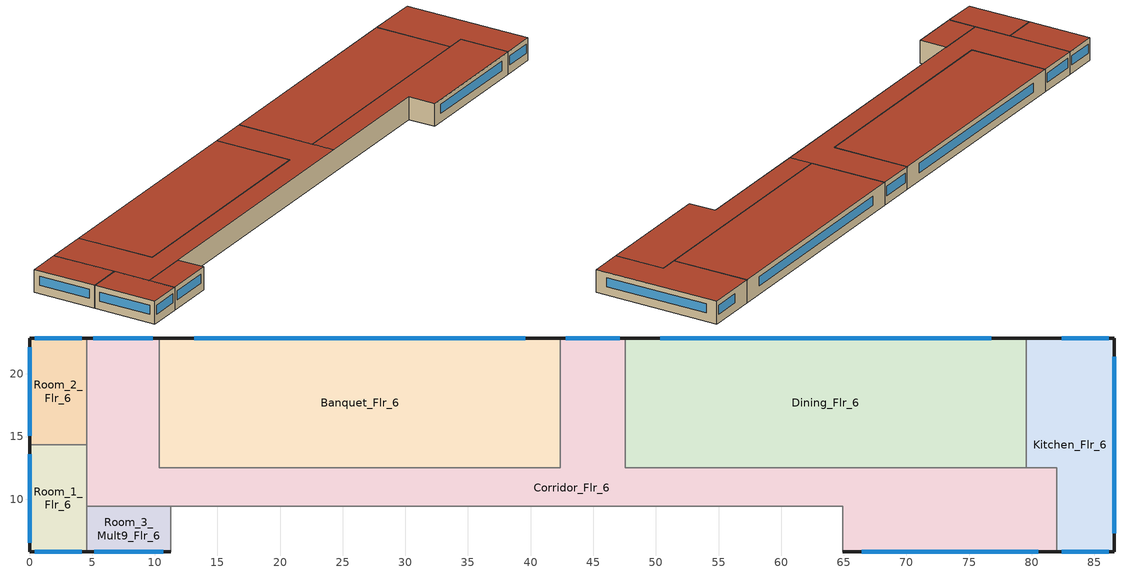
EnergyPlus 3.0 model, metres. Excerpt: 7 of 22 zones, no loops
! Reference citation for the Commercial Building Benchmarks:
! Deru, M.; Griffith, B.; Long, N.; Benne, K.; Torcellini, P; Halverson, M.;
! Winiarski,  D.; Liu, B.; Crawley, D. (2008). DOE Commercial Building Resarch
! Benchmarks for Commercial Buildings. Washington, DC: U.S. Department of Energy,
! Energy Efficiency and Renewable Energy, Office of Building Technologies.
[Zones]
Room_1_Flr_6
 floor adiabatic (INT-FLOOR-TOPSIDE): 4.57,14.33 4.57,5.79 0,5.79 0,14.33 z16.15
 wall outside (ext-walls): 0,14.33 0,5.79 4.57,5.79 z16.15:19.2
 wall to Room_2_Flr_6 (int-walls): 4.57,14.33 0,14.33 z16.15:19.2
 wall adiabatic (int-walls): 4.57,5.79 4.57,14.33 z16.15:19.2
 window (window_south): 0.4,5.79 4.17,5.79 z17.26:18.48
 window (window_west): 0,13.58 0,6.54 z17.26:18.48
 roof outside (roofs): 0,14.33 0,5.79 4.57,5.79 4.57,14.33 z19.2
Room_2_Flr_6
 floor adiabatic (INT-FLOOR-TOPSIDE): 4.57,22.86 4.57,14.33 0,14.33 0,22.86 z16.15
 wall outside (ext-walls): 4.57,22.86 0,22.86 0,14.33 z16.15:19.2
 wall adiabatic (int-walls): 4.57,14.33 4.57,22.86 z16.15:19.2
 window (window_north): 4.17,22.86 0.4,22.86 z17.26:18.48
 window (window_west): 0,22.11 0,15.07 z17.26:18.48
 roof outside (roofs): 0,22.86 0,14.33 4.57,14.33 4.57,22.86 z19.2
Room_3_Mult9_Flr_6
 floor adiabatic (INT-FLOOR-TOPSIDE): 11.28,9.45 11.28,5.79 4.57,5.79 4.57,9.45 z16.15
 wall outside (ext-walls): 4.57,5.79 11.28,5.79 z16.15:19.2
 wall adiabatic (int-walls): 11.28,5.79 11.28,9.45 4.57,9.45 4.57,5.79 z16.15:19.2
 window (window_south): 5.16,5.79 10.69,5.79 z17.26:18.48
 roof outside (roofs): 4.57,9.45 4.57,5.79 11.28,5.79 11.28,9.45 z19.2
Banquet_Flr_6
 floor adiabatic (INT-FLOOR-TOPSIDE): 42.37,22.86 42.37,12.5 10.36,12.5 10.36,22.86 z16.15
 wall outside (ext-walls): 42.37,22.86 10.36,22.86 z16.15:19.2
 wall to Corridor_Flr_6 (int-walls): 10.36,22.86 10.36,12.5 42.37,12.5 42.37,22.86 z16.15:19.2
 window (window_north): 39.57,22.86 13.16,22.86 z17.26:18.48
 roof outside (roofs): 10.36,22.86 10.36,12.5 42.37,12.5 42.37,22.86 z19.2
Dining_Flr_6
 floor adiabatic (INT-FLOOR-TOPSIDE): 79.55,22.86 79.55,12.5 47.55,12.5 47.55,22.86 z16.15
 wall outside (ext-walls): 79.55,22.86 47.55,22.86 z16.15:19.2
 wall to Kitchen_Flr_6 (int-walls): 79.55,12.5 79.55,22.86 z16.15:19.2
 wall adiabatic (int-walls): 47.55,12.5 79.55,12.5 z16.15:19.2
 wall to Corridor_Flr_6 (int-walls): 47.55,22.86 47.55,12.5 z16.15:19.2
 window (window_north): 76.75,22.86 50.35,22.86 z17.26:18.48
 roof outside (roofs): 47.55,22.86 47.55,12.5 79.55,12.5 79.55,22.86 z19.2
Kitchen_Flr_6
 floor adiabatic (INT-FLOOR-TOPSIDE): 79.55,12.5 79.55,22.86 86.56,22.86 86.56,5.79 81.99,5.79 81.99,12.5 z16.15
 wall outside (ext-walls): 81.99,5.79 86.56,5.79 86.56,22.86 79.55,22.86 z16.15:19.2
 wall adiabatic (int-walls): 79.55,12.5 81.99,12.5 z16.15:19.2
 wall to Corridor_Flr_6 (int-walls): 81.99,12.5 81.99,5.79 z16.15:19.2
 window (window_north): 86.16,22.86 82.39,22.86 z17.26:18.48
 window (window_east): 86.56,7.29 86.56,21.37 z17.26:18.48
 window (window_south): 82.39,5.79 86.16,5.79 z17.26:18.48
 roof outside (roofs): 79.55,12.5 81.99,12.5 81.99,5.79 86.56,5.79 86.56,22.86 79.55,22.86 z19.2
Corridor_Flr_6
 floor adiabatic (INT-FLOOR-TOPSIDE): 4.57,9.45 4.57,22.86 10.36,22.86 10.36,12.5 42.37,12.5 42.37,22.86 47.55,22.86 47.55,12.5 81.99,12.5 81.99,5.79 64.92,5.79 64.92,9.45 z16.15
 wall outside (ext-walls): 10.36,22.86 4.57,22.86 / 47.55,22.86 42.37,22.86 / 64.92,5.79 81.99,5.79 z16.15:19.2
 wall adiabatic (int-walls): 81.99,12.5 47.55,12.5 / 4.57,22.86 4.57,9.45 64.92,9.45 64.92,5.79 z16.15:19.2
 window (window_north): 9.86,22.86 5.08,22.86 / 47.09,22.86 42.82,22.86 z17.26:18.48
 window (window_south): 66.42,5.79 80.5,5.79 z17.26:18.48
 roof outside (roofs): 4.57,9.45 47.55,9.45 47.55,22.86 42.37,22.86 42.37,12.5 10.36,12.5 10.36,22.86 4.57,22.86 z19.2; 47.55,9.45 64.92,9.45 64.92,5.79 81.99,5.79 81.99,12.5 47.55,12.5 z19.2
[Building]
Benchmark Large Hotel New V1.0_3.0: North Axis=0; Terrain=City; Loads Convergence Tolerance Value=0.04; Temperature Convergence Tolerance Value=0.2; Solar Distribution=FullInteriorAndExterior; Maximum Number of Warmup Days=25
[Site:Location]
LOS_ANGELES_CA_USA TMY2-23174: Latitude {deg}=33.93; Longitude {deg}=-118.4; Time Zone {hr}=-8; Elevation {m}=32
[Site:GroundTemperature:BuildingSurface]
20.07, 20.11, 20.14, 20.17, 20.16, 20.11, 20.06, 20.07, 20.11, 20.17, 20.2, 20.19
[Site:WaterMainsTemperature]
Calculation Method=CORRELATION; Annual Average Outdoor Air Temperature {C}=16.64; Maximum Difference In Monthly Average Outdoor Air Temperatures {deltaC}=6.8
[SizingPeriod:DesignDay] Barometric Pressure {Pa}=100941; Rain Indicator=0; Snow Indicator=0; Day of Month=21; Daylight Saving Time Indicator=0; Humidity Indicating Type=WetBulb
Name | Maximum Dry-Bulb Temperature {C} | Daily Temperature Range {deltaC} | Humidity Indicating Conditions at Maximum Dry-Bulb | Wind Speed {m/s} | Wind Direction {deg} | Sky Clearness | Month | Day Type
LOS_ANGELES Ann Htg 99.6% Condns DB | 6.6 | 0 | 6.6 | 2.5 | 80 | 0 | 1 | WinterDesignDay
LOS_ANGELES Ann Clg .4% Condns DB=>MWB | 29 | 6 | 17.9 | 4.2 | 250 | 1 | 8 | SummerDesignDay
[WindowMaterial:Glazing]
Theoretical Glass [68]: Optical Data Type=SpectralAverage; Thickness=0.003; Solar Transmittance at Normal Incidence=0.2442; Front Side Solar Reflectance at Normal Incidence=0.7058; Back Side Solar Reflectance at Normal Incidence=0.7058; Visible Transmittance at Normal Incidence=0.3192; Front Side Visible Reflectance at Normal Incidence=0.6308; Back Side Visible Reflectance at Normal Incidence=0.6308; Infrared Transmittance at Normal Incidence=0; Front Side Infrared Hemispherical Emissivity=0.9; Back Side Infrared Hemispherical Emissivity=0.9; Conductivity=0.0199; Dirt Correction Factor for Solar and Visible Transmittance=1; Solar Diffusing=No
[Material] Thermal Absorptance=0.9
Name | Roughness | Thickness | Conductivity | Density | Specific Heat | Solar Absorptance | Visible Absorptance | Thickness {m} | Conductivity {W/m-K} | Density {kg/m3} | Specific Heat {J/kg-K}
Roof Membrane [1] | Rough | 0.0095 | 0.19 | 1121.29 | 1670 | 0.75 | 0.75
Roof Insulation [91] | MediumRough | 0.0752 | 0.049 | 265 | 836.8 | 0.7 | 0.7
Metal Decking | MediumSmooth | 0.0015 | 45.006 | 7680 | 418.4 | 0.7 | 0.3
GP01 1/2 GYPSUM | Smooth | 0.0127 | 0.16 | 800 | 1090 | 0.7 | 0.5
Wall Insulation [132] | MediumRough | 0.0084 | 0.045 | 265 | 836.8 | 0.7 | 0.7
1/2IN Gypsum | Smooth | 0.0127 | 0.16 | 784.9 | 830 | 0.92 | 0.92
Std Wood 6inch | MediumSmooth |  |  |  |  | 0.7 | 0.7 | 0.15 | 0.12 | 540 | 1210
Std MAT-CC05 4  MW CONCRETE | Rough |  |  |  |  | 0.7 | 0.2 | 0.1 | 0.858 | 1968 | 836.8
[Material:NoMass] Thermal Absorptance=0.9; Solar Absorptance=0.7
Name | Roughness | Thermal Resistance {(m2-K)/W} | Visible Absorptance | Thermal Resistance {m2-K/W}
MAT-SHEATH | Rough | 0.3626 | 0.7
Std CP02 CARPET PAD | VeryRough |  | 0.8 | 0.21648
[Construction]
InteriorFurnishings: Std Wood 6inch
INT-FLOOR-TOPSIDE: Std MAT-CC05 4  MW CONCRETE, Std CP02 CARPET PAD
window_south; window_east; window_north; window_west: Theoretical Glass [68]
roofs: Roof Membrane [1], Roof Insulation [91], Metal Decking
int-walls: GP01 1/2 GYPSUM, GP01 1/2 GYPSUM
ext-walls: MAT-SHEATH, Wall Insulation [132], 1/2IN Gypsum
[Zone] Type=1; Ceiling Height=-9999; Part of Total Floor Area=Yes
Name | Multiplier | Volume
Room_1_Flr_6 | 1 | 118.9391
Room_2_Flr_6 | 1 | 118.9252
Room_3_Mult9_Flr_6 | 9 | 74.7691
Banquet_Flr_6; Dining_Flr_6 | 1 | 1010.89
Kitchen_Flr_6 | 1 | 314.872
Corridor_Flr_6 | 1 | 1256.16
[InternalMass] Construction=InteriorFurnishings
Name | Zone | Surface Area
Room_1_Flr_6_InternalMass_1 | Room_1_Flr_6 | 78.044
Room_2_Flr_6_InternalMass_1 | Room_2_Flr_6 | 78.0349
Room_3_Mult9_Flr_6_InternalMass_1 | Room_3_Mult9_Flr_6 | 49.0611
Banquet_Flr_6_InternalMass_1 | Banquet_Flr_6 | 663.3149
Dining_Flr_6_InternalMass_1 | Dining_Flr_6 | 663.3149
Kitchen_Flr_6_InternalMass_1 | Kitchen_Flr_6 | 206.6089
Corridor_Flr_6_InternalMass_1 | Corridor_Flr_6 | 824.2494
[People] Number of People Calculation Method=People; Fraction Radiant=0.3; User Specified Sensible Fraction=AUTOCALCULATE; Activity Level Schedule=ACTIVITY_SCH; Enable ASHRAE 55 Comfort Warnings=No; MRT Calculation=ZoneAveraged; Work Efficiency Schedule=WORK_EFF_SCH; Clothing Schedule=CLOTHING_SCH; Air Velocity Schedule=AIR_VELO_SCH; Thermal Comfort Report=FANGER
Name | Zone | Schedule | Number of People
Room_1_Flr_6 | Room_1_Flr_6 | GuestRoom_Occ_Sch | 1.5
Room_2_Flr_6 | Room_2_Flr_6 | GuestRoom_Occ_Sch | 1.5
Room_3_Mult9_Flr_6 | Room_3_Mult9_Flr_6 | GuestRoom_Occ_Sch | 1.5
Banquet_Flr_6 | Banquet_Flr_6 | BLDG_OCC_SCH | 237.9974
Dining_Flr_6 | Dining_Flr_6 | BLDG_OCC_SCH | 237.9974
Kitchen_Flr_6 | Kitchen_Flr_6 | BLDG_OCC_SCH | 5.5578
Corridor_Flr_6 | Corridor_Flr_6 | BLDG_OCC_SCH | 4.4509
[Lights] Design Level Calculation Method=LightingLevel; Return Air Fraction=0; Fraction Radiant=0.7; Fraction Visible=0.2; Fraction Replaceable=1; Return Air Fraction is Calculated from Plenum Temperature=No
Name | Zone | Schedule | Design Level {W}
Room_1_Flr_6_Lights | Room_1_Flr_6 | GuestRoom_Ltg_Sch_Base | 462.0207
Room_2_Flr_6_Lights | Room_2_Flr_6 | GuestRoom_Ltg_Sch_Base | 461.9666
Room_3_Mult9_Flr_6_Lights | Room_3_Mult9_Flr_6 | GuestRoom_Ltg_Sch_Base | 290.4417
Banquet_Flr_6_Lights | Banquet_Flr_6 | BLDG_LIGHT_SCH | 4639.89
Dining_Flr_6_Lights | Dining_Flr_6 | BLDG_LIGHT_SCH | 4639.89
Kitchen_Flr_6_Lights | Kitchen_Flr_6 | BLDG_LIGHT_SCH | 1333.66
Corridor_Flr_6_Lights | Corridor_Flr_6 | BLDG_LIGHT_SCH | 2217.23
[ElectricEquipment] Design Level Calculation Method=EquipmentLevel
Name | Zone | Schedule | Design Level {W} | Fraction Latent | Fraction Radiant | Fraction Lost
Room_1_Flr_6_PlugMisc_Equip | Room_1_Flr_6 | GuestRoom_Eqp_Sch | 263.3986 | 0 | 0.5 | 0
Room_2_Flr_6_PlugMisc_Equip | Room_2_Flr_6 | GuestRoom_Eqp_Sch | 263.3678 | 0 | 0.5 | 0
Room_3_Mult9_Flr_6_PlugMisc_Equip | Room_3_Mult9_Flr_6 | GuestRoom_Eqp_Sch | 258.0614 | 0 | 0.5 | 0
Banquet_Flr_6_MiscPlug_Equip | Banquet_Flr_6 | Kitchen_Elec_Equip_Sch | 35686.3 | 0 | 0.5 | 0
Dining_Flr_6_MiscPlug_Equip | Dining_Flr_6 | Kitchen_Elec_Equip_Sch | 35686.3 | 0 | 0.5 | 0
Kitchen_Flr_6_MiscElec_Equip | Kitchen_Flr_6 | Kitchen_Elec_Equip_Sch | 38904.5 | 0.2 | 0.5 | 0.1
Kitchen_Flr_6_ExhFan_Equip | Kitchen_Flr_6 | Kitchen_Exhaust_SCH | 1577.46 | 0 | 0 | 1
Corridor_Flr_6_Elevators_Equip | Corridor_Flr_6 | BLDG_ELEVATORS | 314744 | 0 | 0.5 | 0
[ZoneInfiltration] Schedule=INFIL_QUARTER_ON_SCH; Design Volume Flow Rate Calculation Method=Flow/Zone; Constant Term Coefficient=1; Temperature Term Coefficient=0; Velocity Term Coefficient=0; Velocity Squared Term Coefficient=0
Name | Zone | Design Flow Rate {m3/s}
Room_1_Flr_6_Infiltration | Room_1_Flr_6 | 0.0238
Room_2_Flr_6_Infiltration | Room_2_Flr_6 | 0.0238
Room_3_Mult9_Flr_6_Infiltration | Room_3_Mult9_Flr_6 | 0.0266
Banquet_Flr_6_Infiltration | Banquet_Flr_6 | 0.1292
Dining_Flr_6_Infiltration | Dining_Flr_6 | 0.1292
Kitchen_Flr_6_Infiltration | Kitchen_Flr_6 | 0.0577
Corridor_Flr_6_Infiltration | Corridor_Flr_6 | 0.1675
[GasEquipment]
Kitchen_Flr_6_MiscGas_Equip: Zone=Kitchen_Flr_6; Schedule=Kitchen_Gas_Equip_Sch; Design Level Calculation Method=EquipmentLevel; Design Level {W}=185638; Fraction Latent=0.1; Fraction Radiant=0.2; Fraction Lost=0.7
[ZoneMixing]
Kitchen_Flr_6 Exhaust Fanmixing_0: Zone=Kitchen_Flr_6; Schedule=Hours_of_operation; Design Flow Rate Calculation Method=Flow/Zone; Design Flow Rate=2.38; Source Zone=DINING_FLR_6; Delta Temperature=0
[Exterior:Lights]
Exterior Facade Lighting: Schedule=ALWAYS_ON; Design Level=3589.95; Control Option=AstronomicalClock
[UtilityCost:Charge:Simple]
Name | Charge Variable | Tariff | Source Variable | Season | Category Variable | Cost per Unit Value or Variable
 | AnnualDeliveryEnergyCharge | SCE_GS-2_GeneralService | totalEnergy | Annual | EnergyCharges | 0.0189
 | AnnualFacilityDemandURGCharge | SCE_GS-2_GeneralService | totalDemand | Annual | DemandCharges | 0.77
 | AnnualFacilityDemandDelivCharge | SCE_GS-2_GeneralService | totalDemand | Annual | DemandCharges | 5.44
 | SummerTimeRelatedDemandCharge | SCE_GS-2_GeneralService | totalDemand | Summer | DemandCharges | 1.87
 | SummerTimeDemandDelivCharge | SCE_GS-2_GeneralService | totalDemand | Summer | DemandCharges | 7.04
 | TaxofEightPercent | SCE_GS-2_GeneralService | SubTotal | Annual | Taxes | 0.08
 | SummerEnergyCharge | SCE_GS-1_GeneralService | totalEnergy | Summer | EnergyCharges | 0.0808
 | WinterEnergyCharge | SCE_GS-1_GeneralService | totalEnergy | Winter | EnergyCharges | 0.0351
 | AnnualDeliveryEnergyCharge | SCE_GS-1_GeneralService | totalEnergy | Annual | EnergyCharges | 0.0694
 | taxofEightPercent | SCE_GS-1_GeneralService | SubTotal | Summer | Taxes | 0.08
 | MonthlyRateGasCharge | CA_EIAMonthlyRateGas | totalEnergy | Annual | EnergyCharges | CA_MonthlyGasRates
 | TaxofEightPercent | CA_EIAMonthlyRateGas | SubTotal | Annual | Taxes | 0.08
[UtilityCost:Qualify] Variable=TotalDemand; Season=Annual; Threshold Test=Count
Name | Tariff | Qualify Type | Threshold Value or Variable | Number of Months
MinDemand500kw | SCE_TOU-8_GeneralServiceLarge | Minimum | 500 | 12
MaxDemand500kw | SCE_GS-2_GeneralService | Maximum | 500 | 1
MinDemand20kw | SCE_GS-2_GeneralService | Minimum | 20 | 12
MaxDemand20kw | SCE_GS-1_GeneralService | Maximum | 20 | 1
[UtilityCost:Charge:Block]
Charge Variable=AnnualUtilityRetained; Tariff=SCE_GS-2_GeneralService; Source Variable=TotalEnergy; Season=Annual; Category Variable=EnergyCharges; Block Size Multiplier Value or Variable=totalDemand; Block Size 1 Value or Variable=300; Block 1 Cost per Unit Value or Variable=0.0694; Block Size 2 Value or Variable=remaining; Block 2 Cost per Unit Value or Variable=0.0791
[UtilityCost:Variable]
CA_MonthlyGasRates: Tariff=CA_EIAMonthlyRateGas; January Value=9.37; February Value=8.88; March Value=8.2; April Value=7.29; May Value=7.82; June Value=8.26; July Value=8.23; August Value=8.21; September Value=7.9; October Value=8.09; November Value=7.64; December Value=8.43
[Schedule:Compact]
BLDG_LIGHT_SCH: Through: 12/31, For: Weekdays, Until: 01:00, 0.2, Until: 02:00, 0.15, Until: 05:00, 0.1, Until: 06:00, 0.2, Until: 07:00, 0.4, Until: 08:00, 0.5, Until: 10:00, 0.4, Until: 18:00, 0.25, Until: 19:00, 0.6, Until: 20:00, 0.8, Until: 21:00, 0.9, Until: 22:00, 0.8, Until: 23:00, 0.6, Until: 24:00, 0.3, For: Saturday, Until: 02:00, 0.2, Until: 06:00, 0.1, Until: 08:00, 0.3, Until: 10:00, 0.4, Until: 11:00, 0.3, Until: 18:00, 0.25, Until: 19:00, 0.6, Until: 22:00, 0.7, Until: 23:00, 0.6, Until: 24:00, 0.3, For: SummerDesignDay, Until: 24:00, 1, For: WinterDesignDay, Until: 24:00, 0, For: Sunday Holidays AllOtherDays, Until: 02:00, 0.3, Until: 06:00, 0.2, Until: 07:00, 0.3, Until: 09:00, 0.4, Until: 13:00, 0.3, Until: 18:00, 0.2, Until: 19:00, 0.5, Until: 20:00, 0.7, Until: 21:00, 0.8, Until: 22:00, 0.6, Until: 23:00, 0.5, Until: 24:00, 0.3
Kitchen_Elec_Equip_SCH: Through: 12/31, For: Weekday, Until: 06:00, 0.1, Until: 07:00, 0.25, Until: 24:00, 0.3, For: Saturday, Until: 06:00, 0.1, Until: 07:00, 0.25, Until: 24:00, 0.3, For: SummerDesignDay, Until: 24:00, 0.3, For: WinterDesignDay, Until: 24:00, 0, For: Sunday Holidays AllOtherDays, Until: 06:00, 0.1, Until: 07:00, 0.25, Until: 24:00, 0.3
Kitchen_Gas_Equip_SCH: Through: 12/31, For: Weekdays Saturday, Until: 05:00, 0.02, Until: 06:00, 0.05, Until: 07:00, 0.1, Until: 08:00, 0.15, Until: 09:00, 0.2, Until: 10:00, 0.15, Until: 13:00, 0.25, Until: 14:00, 0.2, Until: 15:00, 0.15, Until: 16:00, 0.2, Until: 19:00, 0.3, Until: 21:00, 0.2, Until: 22:00, 0.15, Until: 23:00, 0.1, Until: 24:00, 0.05, For: SummerDesignDay, Until: 24:00, 0.25, For: WinterDesignDay, Until: 24:00, 0, For: Sunday Holidays AllOtherDays, Until: 05:00, 0.02, Until: 06:00, 0.05, Until: 07:00, 0.1, Until: 08:00, 0.15, Until: 09:00, 0.2, Until: 10:00, 0.15, Until: 13:00, 0.25, Until: 14:00, 0.2, Until: 15:00, 0.15, Until: 16:00, 0.2, Until: 19:00, 0.3, Until: 21:00, 0.2, Until: 22:00, 0.15, Until: 23:00, 0.1, Until: 24:00, 0.05
Kitchen_Exhaust_SCH: Through: 12/31, For: AllDays, Until: 07:00, 0, Until: 24:00, 0.16
BLDG_OCC_SCH: Through: 12/31, For: Weekdays, Until: 06:00, 0.9, Until: 07:00, 0.7, Until: 09:00, 0.4, Until: 15:00, 0.2, Until: 16:00, 0.3, Until: 19:00, 0.5, Until: 21:00, 0.7, Until: 22:00, 0.8, Until: 24:00, 0.9, For: SummerDesignDay, Until: 24:00, 1, For: Saturday, Until: 06:00, 0.9, Until: 07:00, 0.7, Until: 09:00, 0.5, Until: 17:00, 0.3, Until: 18:00, 0.5, Until: 21:00, 0.6, Until: 24:00, 0.7, For: WinterDesignDay, Until: 24:00, 0, For: Sunday Holidays AllOtherDays, Until: 08:00, 0.7, Until: 11:00, 0.5, Until: 13:00, 0.3, Until: 16:00, 0.2, Until: 17:00, 0.3, Until: 19:00, 0.4, Until: 21:00, 0.6, Until: 24:00, 0.8
INFIL_QUARTER_ON_SCH: Through: 12/31, For: AllDays, Until: 24:00, 0.25
Hours_of_operation; ALWAYS_ON: Through: 12/31, For: AllDays, Until: 24:00, 1
ACTIVITY_SCH: Through: 12/31, For: AllDays, Until: 24:00, 120
WORK_EFF_SCH: Through: 12/31, For: AllDays, Until: 24:00, 0
AIR_VELO_SCH: Through: 12/31, For: AllDays, Until: 24:00, 0.2
CLOTHING_SCH: Through: 04/30, For: AllDays, Until: 24:00, 1, Through: 09/30, For: AllDays, Until: 24:00, 0.5, Through: 12/31, For: AllDays, Until: 24:00, 1
[SCHEDULE:COMPACT]
GuestRoom_Ltg_Sch_Base: Fraction, Through: 12/31, For: Weekdays, Until: 01:00, 0.22, Until: 02:00, 0.17, Until: 05:00, 0.11, Until: 06:00, 0.22, Until: 07:00, 0.44, Until: 08:00, 0.56, Until: 10:00, 0.44, Until: 18:00, 0.28, Until: 19:00, 0.67, Until: 20:00, 0.89, Until: 21:00, 1, Until: 22:00, 0.89, Until: 23:00, 0.67, Until: 24:00, 0.33, For: Saturday Sunday Holidays, Until: 02:00, 0.26, Until: 06:00, 0.11, Until: 08:00, 0.41, Until: 10:00, 0.56, Until: 11:00, 0.41, Until: 18:00, 0.33, Until: 19:00, 0.85, Until: 22:00, 1, Until: 23:00, 0.85, Until: 24:00, 0.41, For: WinterDesignDay, Until: 24:00, 0, For: SummerDesignDay CustomDay1 CustomDay2, Until: 24:00, 1
GuestRoom_Eqp_Sch: Fraction, Through: 12/31, For: Weekdays, Until: 06:00, 0.11, Until: 07:00, 0.62, Until: 08:00, 0.9, Until: 10:00, 0.43, Until: 17:00, 0.26, Until: 19:00, 0.51, Until: 20:00, 0.49, Until: 21:00, 0.66, Until: 22:00, 0.7, Until: 23:00, 0.35, Until: 24:00, 0.11, For: Saturday Sunday Holidays, Until: 06:00, 0.11, Until: 07:00, 0.3, Until: 08:00, 0.62, Until: 09:00, 0.9, Until: 10:00, 0.62, Until: 17:00, 0.29, Until: 18:00, 0.43, Until: 19:00, 0.51, Until: 20:00, 0.49, Until: 21:00, 0.66, Until: 22:00, 0.7, Until: 23:00, 0.35, Until: 24:00, 0.11, For: WinterDesignDay, Until: 24:00, 0, For: SummerDesignDay CustomDay1 CustomDay2, Until: 24:00, 1
BLDG_ELEVATORS: Fraction, Through: 12/31, For: AllDays, Until: 04:00, 0.05, Until: 05:00, 0.1, Until: 06:00, 0.2, Until: 07:00, 0.4, Until: 09:00, 0.5, Until: 10:00, 0.35, Until: 16:00, 0.15, Until: 17:00, 0.35, Until: 19:00, 0.5, Until: 21:00, 0.4, Until: 22:00, 0.3, Until: 23:00, 0.2, Until: 24:00, 0.1
GuestRoom_Occ_Sch: Fraction, Through: 12/31, For: Weekdays, Until: 06:00, 1, Until: 07:00, 0.77, Until: 09:00, 0.43, Until: 15:00, 0.2, Until: 16:00, 0.31, Until: 19:00, 0.54, Until: 21:00, 0.77, Until: 22:00, 0.89, Until: 24:00, 1, For: Saturday Sunday Holidays, Until: 06:00, 1, Until: 07:00, 0.77, Until: 09:00, 0.53, Until: 17:00, 0.3, Until: 18:00, 0.53, Until: 19:00, 0.54, Until: 21:00, 0.65, Until: 24:00, 0.77, For: WinterDesignDay, Until: 24:00, 0, For: SummerDesignDay CustomDay1 CustomDay2, Until: 24:00, 1
